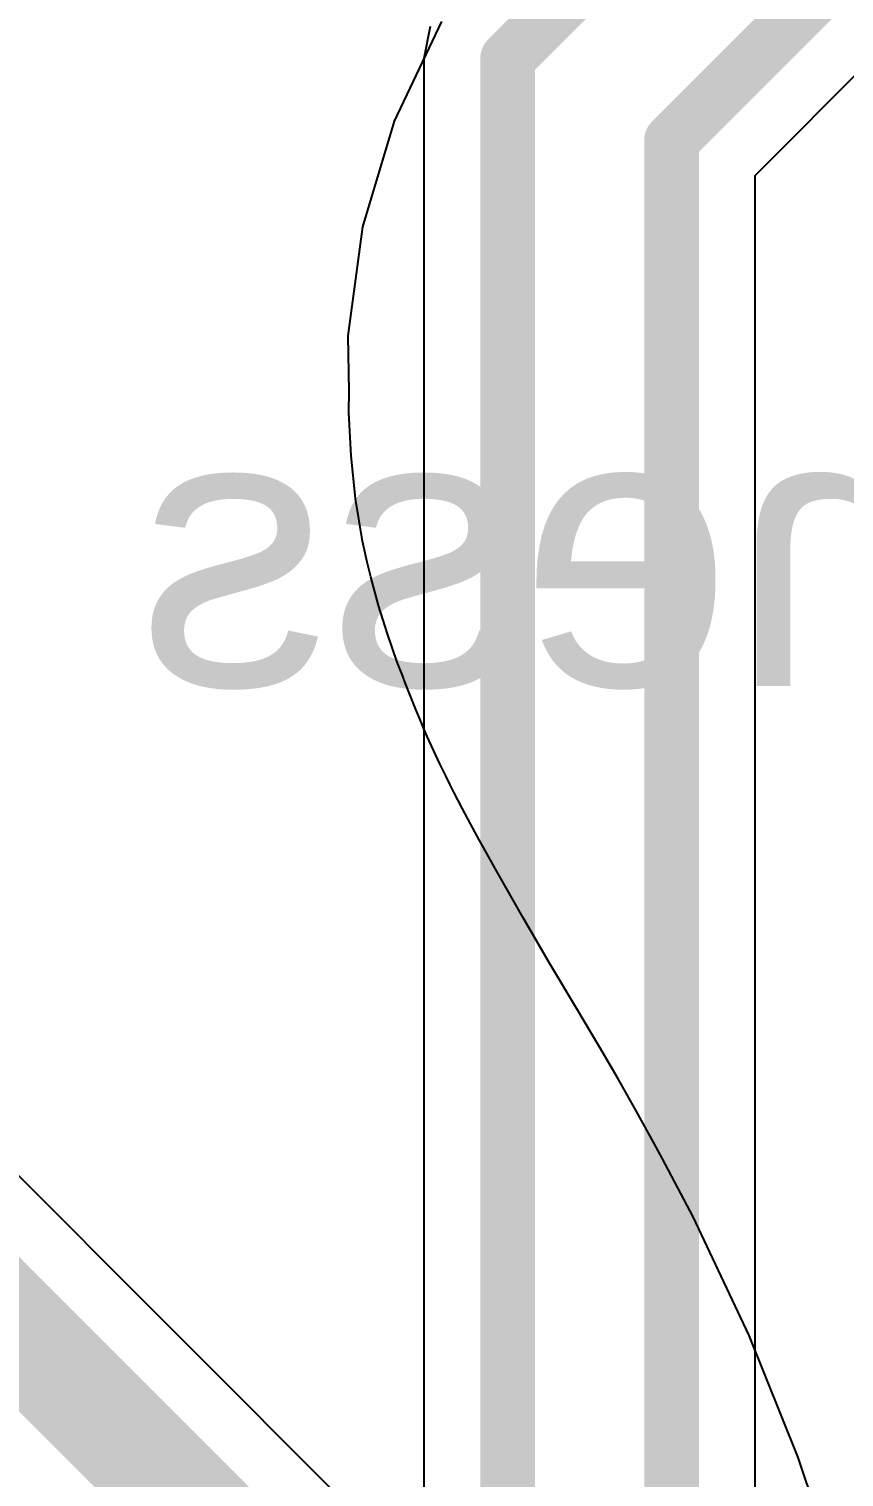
# Model space of a CAD drawing. Header units: inches. Extents: x -30 to 118, y 20 to 51.
# Drawn here: x 79.35 to 82.33, y 42.81 to 48.11 of the extents above; entities that cross this region are included whole.
import ezdxf

# ---------------------------------------------------------------- set-up
doc = ezdxf.new("R2010")
doc.units = ezdxf.units.IN
for name, color, linetype in [('Bottom Layer', 5, 'Continuous'), ('Bottom Overlay', 54, 'Continuous'), ('Top Layer', 1, 'Continuous'), ('Top Overlay', 2, 'Continuous')]:
    doc.layers.add(name, color=color, linetype=linetype)
doc.styles.add('Arial', font='', dxfattribs={"height": 0.2})
doc.styles.get('Arial').set_extended_font_data('Arial')

msp = doc.modelspace()

# ---------------------------------------------------------------- linework, layer by layer
at = {"layer": 'Bottom Layer'}
msp.add_line((81.8268, 41.4), (75.9876, 47.2391), dxfattribs=at)
msp.add_lwpolyline([(75.6993, 46.9507, 0.4, 0.4, 0), (81.9, 40.75, 0.4, 0.4, 0)], format="xyseb", dxfattribs=at)
at = {"layer": 'Top Layer'}
for p, q in [((80.8174, 48.1171), (80.7941, 48)), ((80.7941, 48), (80.7941, 48)), ((80.7941, 48), (80.7941, 30.0267)), ((82.0059, 47.5733), (82.4267, 47.9941)), ((82.0059, 29.6), (82.0059, 47.5733))]:
    msp.add_line(p, q, dxfattribs=at)
for points in [[(81.1, 48, 0.2, 0.2, 0), (81.9, 48.8, 0.2, 0.2, 0)], [(81.7, 47.7, 0.2, 0.2, 0), (82.3, 48.3, 0.2, 0.2, 0)], [(81.1, 29.9, 0.2, 0.2, 0), (81.1, 48, 0.2, 0.2, 0)], [(81.7, 29.6, 0.2, 0.2, 0), (81.7, 47.7, 0.2, 0.2, 0)]]:
    msp.add_lwpolyline(points, format="xyseb", dxfattribs=at)
for points in [[(81.05, 48, 0.1, 0.1, 1), (81.15, 48, 0.1, 0.1, 1)], [(81.05, 48, 0.1, 0.1, 1), (81.15, 48, 0.1, 0.1, 1)], [(81.65, 47.7, 0.1, 0.1, 1), (81.75, 47.7, 0.1, 0.1, 1)], [(81.65, 47.7, 0.1, 0.1, 1), (81.75, 47.7, 0.1, 0.1, 1)]]:
    msp.add_lwpolyline(points, format="xyseb", close=True, dxfattribs=at)
at = {"layer": 'Top Overlay'}
for p, q in [((80.6858, 47.7716), (80.8591, 48.1353)), ((80.5706, 47.3856), (80.6858, 47.7716)), ((80.5163, 46.9864), (80.5706, 47.3856)), ((80.5202, 46.785), (80.5163, 46.9864)), ((80.5195, 46.7061), (80.5202, 46.785)), ((80.5272, 46.5485), (80.5195, 46.7061)), ((80.5439, 46.3916), (80.5272, 46.5485)), ((80.5695, 46.236), (80.5439, 46.3916)), ((80.5868, 46.159), (80.5695, 46.236)), ((80.5994, 46.106), (80.5868, 46.159)), ((80.6283, 46.0009), (80.5994, 46.106)), ((80.6607, 45.8968), (80.6283, 46.0009)), ((80.6967, 45.7939), (80.6607, 45.8968)), ((80.7164, 45.7431), (80.6967, 45.7939)), ((80.7257, 45.7185), (80.7164, 45.7431)), ((80.7164, 45.7431), (80.7164, 45.7431)), ((80.7448, 45.6694), (80.7257, 45.7185)), ((80.7646, 45.6206), (80.7448, 45.6694)), ((80.7849, 45.5721), (80.7646, 45.6206)), ((80.7954, 45.5479), (80.7849, 45.5721)), ((80.8064, 45.5226), (80.7954, 45.5479)), ((80.8291, 45.4724), (80.8064, 45.5226)), ((80.8525, 45.4224), (80.8291, 45.4724)), ((80.8765, 45.3728), (80.8525, 45.4224)), ((80.8889, 45.3482), (80.8765, 45.3728)), ((80.9036, 45.3188), (80.8889, 45.3482)), ((80.8889, 45.3482), (80.8889, 45.3482)), ((80.9337, 45.2605), (80.9036, 45.3188)), ((80.9643, 45.2024), (80.9337, 45.2605)), ((80.9956, 45.1447), (80.9643, 45.2024)), ((81.0115, 45.116), (80.9956, 45.1447)), ((81.0591, 45.031), (81.0115, 45.116)), ((81.1557, 44.8619), (81.0591, 45.031)), ((81.2536, 44.6936), (81.1557, 44.8619)), ((81.353, 44.5262), (81.2536, 44.6936)), ((81.4033, 44.4428), (81.353, 44.5262)), ((81.4374, 44.3855), (81.4033, 44.4428)), ((81.4033, 44.4428), (81.4033, 44.4428)), ((81.5046, 44.2702), (81.4374, 44.3855)), ((81.5705, 44.1541), (81.5046, 44.2702)), ((81.6349, 44.0372), (81.5705, 44.1541)), ((81.6667, 43.9785), (81.6349, 44.0372)), ((81.7788, 43.7662), (81.6667, 43.9785)), ((81.984, 43.3322), (81.7788, 43.7662)), ((82.1633, 42.8868), (81.984, 43.3322)), ((82.3158, 42.4315), (82.1633, 42.8868))]:
    msp.add_line(p, q, dxfattribs=at)

# ---------------------------------------------------------------- texts
at = {"layer": 'Bottom Overlay', "style": 'Arial', "text_generation_flag": 2}
msp.add_text('Brightness', height=1, dxfattribs=at).set_placement((86.346, 45.7072))

doc.saveas('drawing.dxf')
